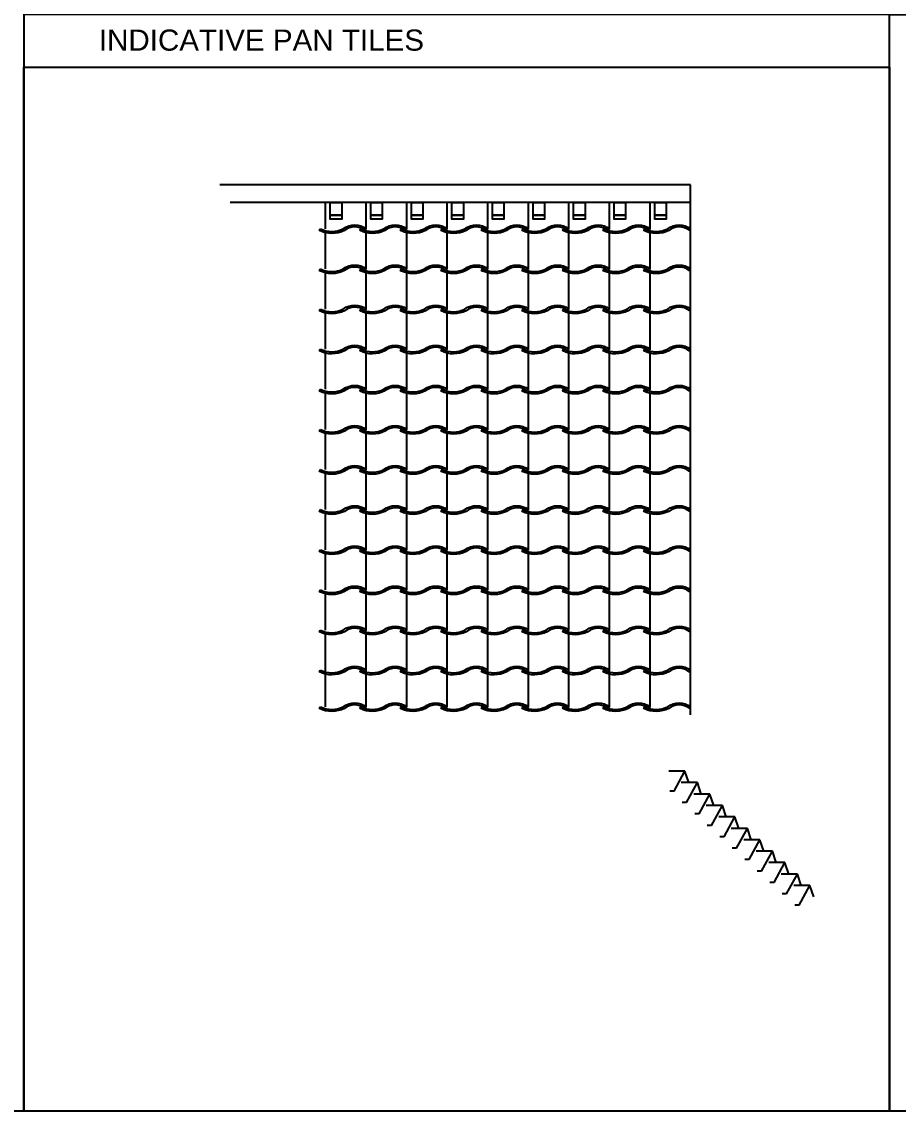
# Model space of a CAD drawing. Header units: millimetres. Extents: x 0 to 23312, y -3206 to 11448.
# Drawn here: x 13130 to 18101, y -3206 to 2972 of the extents above; entities that cross this region are included whole.
import ezdxf

# ---------------------------------------------------------------- set-up
doc = ezdxf.new("R2010")
doc.units = ezdxf.units.MM
doc.header["$LTSCALE"] = 10
doc.layers.add('40 - Detail Outline', color=142, linetype='Continuous')
doc.layers.add('41 - Detail', color=7, linetype='Continuous')
doc.styles.add('1-20', font='romans.shx', dxfattribs={"width": 0.8, "height": 40})

msp = doc.modelspace()

# ---------------------------------------------------------------- linework, layer by layer
at = {"layer": '40 - Detail Outline', "color": 9, "ltscale": 10}
for p, q in [((16923.764, 2047.878), (14253.227, 2047.878)), ((16923.764, -912.322), (16923.764, 2047.878)), ((16923.764, 1947.878), (14312.878, 1947.878))]:
    msp.add_line(p, q, dxfattribs=at)
at = {"layer": '40 - Detail Outline', "color": 251, "ltscale": 10}
for p, q in [((14853.764, 1798.358), (14853.764, 1947.878)), ((15083.764, 1798.358), (15083.764, 1947.878)), ((15313.764, 1798.358), (15313.764, 1947.878)), ((15543.764, 1798.358), (15543.764, 1947.878)), ((15773.764, 1798.358), (15773.764, 1947.878)), ((16003.764, 1798.358), (16003.764, 1947.878)), ((16233.764, 1798.358), (16233.764, 1947.878)), ((16463.764, 1798.358), (16463.764, 1947.878)), ((16693.764, 1798.358), (16693.764, 1947.878)), ((14853.764, 1570.791), (14853.764, 1775.575)), ((15083.764, 1570.791), (15083.764, 1775.575)), ((15313.764, 1570.791), (15313.764, 1775.575)), ((15543.764, 1570.791), (15543.764, 1775.575)), ((15773.764, 1570.791), (15773.764, 1775.575)), ((16003.764, 1570.791), (16003.764, 1775.575)), ((16233.764, 1570.791), (16233.764, 1775.575)), ((16463.764, 1570.791), (16463.764, 1775.575)), ((16693.764, 1570.791), (16693.764, 1775.575)), ((14853.764, 1343.223), (14853.764, 1548.007)), ((15083.764, 1343.223), (15083.764, 1548.007)), ((15313.764, 1343.223), (15313.764, 1548.007)), ((15543.764, 1343.223), (15543.764, 1548.007)), ((15773.764, 1343.223), (15773.764, 1548.007)), ((16003.764, 1343.223), (16003.764, 1548.007)), ((16233.764, 1343.223), (16233.764, 1548.007)), ((16463.764, 1343.223), (16463.764, 1548.007)), ((16693.764, 1343.223), (16693.764, 1548.007)), ((14853.764, 1115.656), (14853.764, 1320.44)), ((14853.764, 1115.656), (14853.764, 1320.44)), ((15083.764, 1115.656), (15083.764, 1320.44)), ((15083.764, 1115.656), (15083.764, 1320.44)), ((15313.764, 1115.656), (15313.764, 1320.44)), ((15313.764, 1115.656), (15313.764, 1320.44)), ((15543.764, 1115.656), (15543.764, 1320.44)), ((15543.764, 1115.656), (15543.764, 1320.44)), ((15773.764, 1115.656), (15773.764, 1320.44)), ((15773.764, 1115.656), (15773.764, 1320.44)), ((16003.764, 1115.656), (16003.764, 1320.44)), ((16003.764, 1115.656), (16003.764, 1320.44)), ((16233.764, 1115.656), (16233.764, 1320.44)), ((16233.764, 1115.656), (16233.764, 1320.44)), ((16463.764, 1115.656), (16463.764, 1320.44)), ((16463.764, 1115.656), (16463.764, 1320.44)), ((16693.764, 1115.656), (16693.764, 1320.44)), ((16693.764, 1115.656), (16693.764, 1320.44)), ((14853.764, 888.088), (14853.764, 1092.872)), ((15083.764, 888.088), (15083.764, 1092.872)), ((15313.764, 888.088), (15313.764, 1092.872)), ((15543.764, 888.088), (15543.764, 1092.872)), ((15773.764, 888.088), (15773.764, 1092.872)), ((16003.764, 888.088), (16003.764, 1092.872)), ((16233.764, 888.088), (16233.764, 1092.872)), ((16463.764, 888.088), (16463.764, 1092.872)), ((16693.764, 888.088), (16693.764, 1092.872)), ((14853.764, 660.521), (14853.764, 865.305)), ((15083.764, 660.521), (15083.764, 865.305)), ((15313.764, 660.521), (15313.764, 865.305)), ((15543.764, 660.521), (15543.764, 865.305)), ((15773.764, 660.521), (15773.764, 865.305)), ((16003.764, 660.521), (16003.764, 865.305)), ((16233.764, 660.521), (16233.764, 865.305)), ((16463.764, 660.521), (16463.764, 865.305)), ((16693.764, 660.521), (16693.764, 865.305)), ((14853.764, 432.954), (14853.764, 637.737)), ((15083.764, 432.954), (15083.764, 637.737)), ((15313.764, 432.954), (15313.764, 637.737)), ((15543.764, 432.954), (15543.764, 637.737)), ((15773.764, 432.954), (15773.764, 637.737)), ((16003.764, 432.954), (16003.764, 637.737)), ((16233.764, 432.954), (16233.764, 637.737)), ((16463.764, 432.954), (16463.764, 637.737)), ((16693.764, 432.954), (16693.764, 637.737)), ((14853.764, 205.386), (14853.764, 410.17)), ((15083.764, 205.386), (15083.764, 410.17)), ((15313.764, 205.386), (15313.764, 410.17)), ((15543.764, 205.386), (15543.764, 410.17)), ((15773.764, 205.386), (15773.764, 410.17)), ((16003.764, 205.386), (16003.764, 410.17)), ((16233.764, 205.386), (16233.764, 410.17)), ((16463.764, 205.386), (16463.764, 410.17)), ((16693.764, 205.386), (16693.764, 410.17)), ((14853.764, -22.181), (14853.764, 182.602)), ((15083.764, -22.181), (15083.764, 182.602)), ((15313.764, -22.181), (15313.764, 182.602)), ((15543.764, -22.181), (15543.764, 182.602)), ((15773.764, -22.181), (15773.764, 182.602)), ((16003.764, -22.181), (16003.764, 182.602)), ((16233.764, -22.181), (16233.764, 182.602)), ((16463.764, -22.181), (16463.764, 182.602)), ((16693.764, -22.181), (16693.764, 182.602)), ((14853.764, -249.749), (14853.764, -44.965)), ((15083.764, -249.749), (15083.764, -44.965)), ((15313.764, -249.749), (15313.764, -44.965)), ((15543.764, -249.749), (15543.764, -44.965)), ((15773.764, -249.749), (15773.764, -44.965)), ((16003.764, -249.749), (16003.764, -44.965)), ((16233.764, -249.749), (16233.764, -44.965)), ((16463.764, -249.749), (16463.764, -44.965)), ((16693.764, -249.749), (16693.764, -44.965)), ((14853.764, -477.316), (14853.764, -272.532)), ((15083.764, -477.316), (15083.764, -272.532)), ((15313.764, -477.316), (15313.764, -272.532)), ((15543.764, -477.316), (15543.764, -272.532)), ((15773.764, -477.316), (15773.764, -272.532)), ((16003.764, -477.316), (16003.764, -272.532)), ((16233.764, -477.316), (16233.764, -272.532)), ((16463.764, -477.316), (16463.764, -272.532)), ((16693.764, -477.316), (16693.764, -272.532)), ((14853.764, -704.884), (14853.764, -500.1)), ((15083.764, -704.884), (15083.764, -500.1)), ((15313.764, -704.884), (15313.764, -500.1)), ((15543.764, -704.884), (15543.764, -500.1)), ((15773.764, -704.884), (15773.764, -500.1)), ((16003.764, -704.884), (16003.764, -500.1)), ((16233.764, -704.884), (16233.764, -500.1)), ((16463.764, -704.884), (16463.764, -500.1)), ((16693.764, -704.884), (16693.764, -500.1)), ((14853.764, -912.322), (14853.764, -707.538)), ((15083.764, -912.322), (15083.764, -707.538)), ((15313.764, -912.322), (15313.764, -707.538)), ((15543.764, -912.322), (15543.764, -707.538)), ((15773.764, -912.322), (15773.764, -707.538)), ((16003.764, -912.322), (16003.764, -707.538)), ((16233.764, -912.322), (16233.764, -707.538)), ((16463.764, -912.322), (16463.764, -707.538)), ((16693.764, -912.322), (16693.764, -707.538))]:
    msp.add_line(p, q, dxfattribs=at)
at = {"layer": '40 - Detail Outline', "color": 7, "ltscale": 10}
msp.add_line((16923.764, -957.617), (16923.764, -912.322), dxfattribs=at)
at = {"layer": '40 - Detail Outline', "color": 3, "ltscale": 10}
for points in [[(0, 11147.776), (13142.58, 11147.776), (13142.58, -3206.341), (0, -3206.341)], [(18051.306, 3014.361), (23129.926, 3014.361), (23129.926, -3206.341), (18051.306, -3206.341)]]:
    msp.add_lwpolyline(points, close=True, dxfattribs=at)
at = {"layer": '40 - Detail Outline', "color": 251, "ltscale": 10}
for points in [[(14879.941, 1947.878), (14945.23, 1947.878), (14945.23, 1875.373), (14879.941, 1875.373)], [(15109.941, 1947.878), (15175.23, 1947.878), (15175.23, 1875.373), (15109.941, 1875.373)], [(15339.941, 1947.878), (15405.23, 1947.878), (15405.23, 1875.373), (15339.941, 1875.373)], [(15569.941, 1947.878), (15635.23, 1947.878), (15635.23, 1875.373), (15569.941, 1875.373)], [(15799.941, 1947.878), (15865.23, 1947.878), (15865.23, 1875.373), (15799.941, 1875.373)], [(16029.941, 1947.878), (16095.23, 1947.878), (16095.23, 1875.373), (16029.941, 1875.373)], [(16259.941, 1947.878), (16325.23, 1947.878), (16325.23, 1875.373), (16259.941, 1875.373)], [(16489.941, 1947.878), (16555.23, 1947.878), (16555.23, 1875.373), (16489.941, 1875.373)], [(16719.941, 1947.878), (16785.23, 1947.878), (16785.23, 1875.373), (16719.941, 1875.373)], [(14879.941, 1875.373), (14945.23, 1875.373), (14945.23, 1853.202), (14879.941, 1853.202)], [(15109.941, 1875.373), (15175.23, 1875.373), (15175.23, 1853.202), (15109.941, 1853.202)], [(15339.941, 1875.373), (15405.23, 1875.373), (15405.23, 1853.202), (15339.941, 1853.202)], [(15569.941, 1875.373), (15635.23, 1875.373), (15635.23, 1853.202), (15569.941, 1853.202)], [(15799.941, 1875.373), (15865.23, 1875.373), (15865.23, 1853.202), (15799.941, 1853.202)], [(16029.941, 1875.373), (16095.23, 1875.373), (16095.23, 1853.202), (16029.941, 1853.202)], [(16259.941, 1875.373), (16325.23, 1875.373), (16325.23, 1853.202), (16259.941, 1853.202)], [(16489.941, 1875.373), (16555.23, 1875.373), (16555.23, 1853.202), (16489.941, 1853.202)], [(16719.941, 1875.373), (16785.23, 1875.373), (16785.23, 1853.202), (16719.941, 1853.202)]]:
    msp.add_lwpolyline(points, close=True, dxfattribs=at)
at = {"layer": '40 - Detail Outline', "color": 252, "ltscale": 10}
for points in [[(14823.729, 1798.358, 0.23380075), (14953.706, 1798.358, -0.34034722), (15083.764, 1798.358), (15076.127, 1789.758, 0.34035415), (14960.261, 1788.777, -0.23651638), (14818.63, 1788.049)], [(15053.729, 1798.358, 0.23380075), (15183.706, 1798.358, -0.34034722), (15313.764, 1798.358), (15306.127, 1789.758, 0.34035415), (15190.261, 1788.777, -0.23651638), (15048.63, 1788.049)], [(15283.729, 1798.358, 0.23380075), (15413.706, 1798.358, -0.34034722), (15543.764, 1798.358), (15536.127, 1789.758, 0.34035415), (15420.261, 1788.777, -0.23651638), (15278.63, 1788.049)], [(15513.729, 1798.358, 0.23380075), (15643.706, 1798.358, -0.34034722), (15773.764, 1798.358), (15766.127, 1789.758, 0.34035415), (15650.261, 1788.777, -0.23651638), (15508.63, 1788.049)], [(15743.729, 1798.358, 0.23380075), (15873.706, 1798.358, -0.34034722), (16003.764, 1798.358), (15996.127, 1789.758, 0.34035415), (15880.261, 1788.777, -0.23651638), (15738.63, 1788.049)], [(15973.729, 1798.358, 0.23380075), (16103.706, 1798.358, -0.34034722), (16233.764, 1798.358), (16226.127, 1789.758, 0.34035415), (16110.261, 1788.777, -0.23651638), (15968.63, 1788.049)], [(16203.729, 1798.358, 0.23380075), (16333.706, 1798.358, -0.34034722), (16463.764, 1798.358), (16456.127, 1789.758, 0.34035415), (16340.261, 1788.777, -0.23651638), (16198.63, 1788.049)], [(16433.729, 1798.358, 0.23380075), (16563.706, 1798.358, -0.34034722), (16693.764, 1798.358), (16686.127, 1789.758, 0.34035415), (16570.261, 1788.777, -0.23651638), (16428.63, 1788.049)], [(16663.729, 1798.358, 0.23380075), (16793.706, 1798.358, -0.34034722), (16923.764, 1798.358), (16916.127, 1789.758, 0.34035415), (16800.261, 1788.777, -0.23651638), (16658.63, 1788.049)], [(14823.729, 1570.791, 0.23380075), (14953.706, 1570.791, -0.34034722), (15083.764, 1570.791), (15076.127, 1562.19, 0.34035415), (14960.261, 1561.21, -0.23651638), (14818.63, 1560.481)], [(15053.729, 1570.791, 0.23380075), (15183.706, 1570.791, -0.34034722), (15313.764, 1570.791), (15306.127, 1562.19, 0.34035415), (15190.261, 1561.21, -0.23651638), (15048.63, 1560.481)], [(15283.729, 1570.791, 0.23380075), (15413.706, 1570.791, -0.34034722), (15543.764, 1570.791), (15536.127, 1562.19, 0.34035415), (15420.261, 1561.21, -0.23651638), (15278.63, 1560.481)], [(15513.729, 1570.791, 0.23380075), (15643.706, 1570.791, -0.34034722), (15773.764, 1570.791), (15766.127, 1562.19, 0.34035415), (15650.261, 1561.21, -0.23651638), (15508.63, 1560.481)], [(15743.729, 1570.791, 0.23380075), (15873.706, 1570.791, -0.34034722), (16003.764, 1570.791), (15996.127, 1562.19, 0.34035415), (15880.261, 1561.21, -0.23651638), (15738.63, 1560.481)], [(15973.729, 1570.791, 0.23380075), (16103.706, 1570.791, -0.34034722), (16233.764, 1570.791), (16226.127, 1562.19, 0.34035415), (16110.261, 1561.21, -0.23651638), (15968.63, 1560.481)], [(16203.729, 1570.791, 0.23380075), (16333.706, 1570.791, -0.34034722), (16463.764, 1570.791), (16456.127, 1562.19, 0.34035415), (16340.261, 1561.21, -0.23651638), (16198.63, 1560.481)], [(16433.729, 1570.791, 0.23380075), (16563.706, 1570.791, -0.34034722), (16693.764, 1570.791), (16686.127, 1562.19, 0.34035415), (16570.261, 1561.21, -0.23651638), (16428.63, 1560.481)], [(16663.729, 1570.791, 0.23380075), (16793.706, 1570.791, -0.34034722), (16923.764, 1570.791), (16916.127, 1562.19, 0.34035415), (16800.261, 1561.21, -0.23651638), (16658.63, 1560.481)], [(14823.729, 1343.223, 0.23380075), (14953.706, 1343.223, -0.34034722), (15083.764, 1343.223), (15076.127, 1334.623, 0.34035415), (14960.261, 1333.643, -0.23651638), (14818.63, 1332.914)], [(15053.729, 1343.223, 0.23380075), (15183.706, 1343.223, -0.34034722), (15313.764, 1343.223), (15306.127, 1334.623, 0.34035415), (15190.261, 1333.643, -0.23651638), (15048.63, 1332.914)], [(15283.729, 1343.223, 0.23380075), (15413.706, 1343.223, -0.34034722), (15543.764, 1343.223), (15536.127, 1334.623, 0.34035415), (15420.261, 1333.643, -0.23651638), (15278.63, 1332.914)], [(15513.729, 1343.223, 0.23380075), (15643.706, 1343.223, -0.34034722), (15773.764, 1343.223), (15766.127, 1334.623, 0.34035415), (15650.261, 1333.643, -0.23651638), (15508.63, 1332.914)], [(15743.729, 1343.223, 0.23380075), (15873.706, 1343.223, -0.34034722), (16003.764, 1343.223), (15996.127, 1334.623, 0.34035415), (15880.261, 1333.643, -0.23651638), (15738.63, 1332.914)], [(15973.729, 1343.223, 0.23380075), (16103.706, 1343.223, -0.34034722), (16233.764, 1343.223), (16226.127, 1334.623, 0.34035415), (16110.261, 1333.643, -0.23651638), (15968.63, 1332.914)], [(16203.729, 1343.223, 0.23380075), (16333.706, 1343.223, -0.34034722), (16463.764, 1343.223), (16456.127, 1334.623, 0.34035415), (16340.261, 1333.643, -0.23651638), (16198.63, 1332.914)], [(16433.729, 1343.223, 0.23380075), (16563.706, 1343.223, -0.34034722), (16693.764, 1343.223), (16686.127, 1334.623, 0.34035415), (16570.261, 1333.643, -0.23651638), (16428.63, 1332.914)], [(16663.729, 1343.223, 0.23380075), (16793.706, 1343.223, -0.34034722), (16923.764, 1343.223), (16916.127, 1334.623, 0.34035415), (16800.261, 1333.643, -0.23651638), (16658.63, 1332.914)], [(14823.729, 1115.656, 0.23380075), (14953.706, 1115.656, -0.34034722), (15083.764, 1115.656), (15076.127, 1107.055, 0.34035415), (14960.261, 1106.075, -0.23651638), (14818.63, 1105.346)], [(15053.729, 1115.656, 0.23380075), (15183.706, 1115.656, -0.34034722), (15313.764, 1115.656), (15306.127, 1107.055, 0.34035415), (15190.261, 1106.075, -0.23651638), (15048.63, 1105.346)], [(15283.729, 1115.656, 0.23380075), (15413.706, 1115.656, -0.34034722), (15543.764, 1115.656), (15536.127, 1107.055, 0.34035415), (15420.261, 1106.075, -0.23651638), (15278.63, 1105.346)], [(15513.729, 1115.656, 0.23380075), (15643.706, 1115.656, -0.34034722), (15773.764, 1115.656), (15766.127, 1107.055, 0.34035415), (15650.261, 1106.075, -0.23651638), (15508.63, 1105.346)], [(15743.729, 1115.656, 0.23380075), (15873.706, 1115.656, -0.34034722), (16003.764, 1115.656), (15996.127, 1107.055, 0.34035415), (15880.261, 1106.075, -0.23651638), (15738.63, 1105.346)], [(15973.729, 1115.656, 0.23380075), (16103.706, 1115.656, -0.34034722), (16233.764, 1115.656), (16226.127, 1107.055, 0.34035415), (16110.261, 1106.075, -0.23651638), (15968.63, 1105.346)], [(16203.729, 1115.656, 0.23380075), (16333.706, 1115.656, -0.34034722), (16463.764, 1115.656), (16456.127, 1107.055, 0.34035415), (16340.261, 1106.075, -0.23651638), (16198.63, 1105.346)], [(16433.729, 1115.656, 0.23380075), (16563.706, 1115.656, -0.34034722), (16693.764, 1115.656), (16686.127, 1107.055, 0.34035415), (16570.261, 1106.075, -0.23651638), (16428.63, 1105.346)], [(16663.729, 1115.656, 0.23380075), (16793.706, 1115.656, -0.34034722), (16923.764, 1115.656), (16916.127, 1107.055, 0.34035415), (16800.261, 1106.075, -0.23651638), (16658.63, 1105.346)], [(14823.729, 888.088, 0.23380075), (14953.706, 888.088, -0.34034722), (15083.764, 888.088), (15076.127, 879.488, 0.34035415), (14960.261, 878.508, -0.23651638), (14818.63, 877.779)], [(15053.729, 888.088, 0.23380075), (15183.706, 888.088, -0.34034722), (15313.764, 888.088), (15306.127, 879.488, 0.34035415), (15190.261, 878.508, -0.23651638), (15048.63, 877.779)], [(15283.729, 888.088, 0.23380075), (15413.706, 888.088, -0.34034722), (15543.764, 888.088), (15536.127, 879.488, 0.34035415), (15420.261, 878.508, -0.23651638), (15278.63, 877.779)], [(15513.729, 888.088, 0.23380075), (15643.706, 888.088, -0.34034722), (15773.764, 888.088), (15766.127, 879.488, 0.34035415), (15650.261, 878.508, -0.23651638), (15508.63, 877.779)], [(15743.729, 888.088, 0.23380075), (15873.706, 888.088, -0.34034722), (16003.764, 888.088), (15996.127, 879.488, 0.34035415), (15880.261, 878.508, -0.23651638), (15738.63, 877.779)], [(15973.729, 888.088, 0.23380075), (16103.706, 888.088, -0.34034722), (16233.764, 888.088), (16226.127, 879.488, 0.34035415), (16110.261, 878.508, -0.23651638), (15968.63, 877.779)], [(16203.729, 888.088, 0.23380075), (16333.706, 888.088, -0.34034722), (16463.764, 888.088), (16456.127, 879.488, 0.34035415), (16340.261, 878.508, -0.23651638), (16198.63, 877.779)], [(16433.729, 888.088, 0.23380075), (16563.706, 888.088, -0.34034722), (16693.764, 888.088), (16686.127, 879.488, 0.34035415), (16570.261, 878.508, -0.23651638), (16428.63, 877.779)], [(16663.729, 888.088, 0.23380075), (16793.706, 888.088, -0.34034722), (16923.764, 888.088), (16916.127, 879.488, 0.34035415), (16800.261, 878.508, -0.23651638), (16658.63, 877.779)], [(14823.729, 660.521, 0.23380075), (14953.706, 660.521, -0.34034722), (15083.764, 660.521), (15076.127, 651.92, 0.34035415), (14960.261, 650.94, -0.23651638), (14818.63, 650.211)], [(15053.729, 660.521, 0.23380075), (15183.706, 660.521, -0.34034722), (15313.764, 660.521), (15306.127, 651.92, 0.34035415), (15190.261, 650.94, -0.23651638), (15048.63, 650.211)], [(15283.729, 660.521, 0.23380075), (15413.706, 660.521, -0.34034722), (15543.764, 660.521), (15536.127, 651.92, 0.34035415), (15420.261, 650.94, -0.23651638), (15278.63, 650.211)], [(15513.729, 660.521, 0.23380075), (15643.706, 660.521, -0.34034722), (15773.764, 660.521), (15766.127, 651.92, 0.34035415), (15650.261, 650.94, -0.23651638), (15508.63, 650.211)], [(15743.729, 660.521, 0.23380075), (15873.706, 660.521, -0.34034722), (16003.764, 660.521), (15996.127, 651.92, 0.34035415), (15880.261, 650.94, -0.23651638), (15738.63, 650.211)], [(15973.729, 660.521, 0.23380075), (16103.706, 660.521, -0.34034722), (16233.764, 660.521), (16226.127, 651.92, 0.34035415), (16110.261, 650.94, -0.23651638), (15968.63, 650.211)], [(16203.729, 660.521, 0.23380075), (16333.706, 660.521, -0.34034722), (16463.764, 660.521), (16456.127, 651.92, 0.34035415), (16340.261, 650.94, -0.23651638), (16198.63, 650.211)], [(16433.729, 660.521, 0.23380075), (16563.706, 660.521, -0.34034722), (16693.764, 660.521), (16686.127, 651.92, 0.34035415), (16570.261, 650.94, -0.23651638), (16428.63, 650.211)], [(16663.729, 660.521, 0.23380075), (16793.706, 660.521, -0.34034722), (16923.764, 660.521), (16916.127, 651.92, 0.34035415), (16800.261, 650.94, -0.23651638), (16658.63, 650.211)], [(14823.729, 432.954, 0.23380075), (14953.706, 432.954, -0.34034722), (15083.764, 432.954), (15076.127, 424.353, 0.34035415), (14960.261, 423.373, -0.23651638), (14818.63, 422.644)], [(15053.729, 432.954, 0.23380075), (15183.706, 432.954, -0.34034722), (15313.764, 432.954), (15306.127, 424.353, 0.34035415), (15190.261, 423.373, -0.23651638), (15048.63, 422.644)], [(15283.729, 432.954, 0.23380075), (15413.706, 432.954, -0.34034722), (15543.764, 432.954), (15536.127, 424.353, 0.34035415), (15420.261, 423.373, -0.23651638), (15278.63, 422.644)], [(15513.729, 432.954, 0.23380075), (15643.706, 432.954, -0.34034722), (15773.764, 432.954), (15766.127, 424.353, 0.34035415), (15650.261, 423.373, -0.23651638), (15508.63, 422.644)], [(15743.729, 432.954, 0.23380075), (15873.706, 432.954, -0.34034722), (16003.764, 432.954), (15996.127, 424.353, 0.34035415), (15880.261, 423.373, -0.23651638), (15738.63, 422.644)], [(15973.729, 432.954, 0.23380075), (16103.706, 432.954, -0.34034722), (16233.764, 432.954), (16226.127, 424.353, 0.34035415), (16110.261, 423.373, -0.23651638), (15968.63, 422.644)], [(16203.729, 432.954, 0.23380075), (16333.706, 432.954, -0.34034722), (16463.764, 432.954), (16456.127, 424.353, 0.34035415), (16340.261, 423.373, -0.23651638), (16198.63, 422.644)], [(16433.729, 432.954, 0.23380075), (16563.706, 432.954, -0.34034722), (16693.764, 432.954), (16686.127, 424.353, 0.34035415), (16570.261, 423.373, -0.23651638), (16428.63, 422.644)], [(16663.729, 432.954, 0.23380075), (16793.706, 432.954, -0.34034722), (16923.764, 432.954), (16916.127, 424.353, 0.34035415), (16800.261, 423.373, -0.23651638), (16658.63, 422.644)], [(14823.729, 205.386, 0.23380075), (14953.706, 205.386, -0.34034722), (15083.764, 205.386), (15076.127, 196.785, 0.34035415), (14960.261, 195.805, -0.23651638), (14818.63, 195.076)], [(15053.729, 205.386, 0.23380075), (15183.706, 205.386, -0.34034722), (15313.764, 205.386), (15306.127, 196.785, 0.34035415), (15190.261, 195.805, -0.23651638), (15048.63, 195.076)], [(15283.729, 205.386, 0.23380075), (15413.706, 205.386, -0.34034722), (15543.764, 205.386), (15536.127, 196.785, 0.34035415), (15420.261, 195.805, -0.23651638), (15278.63, 195.076)], [(15513.729, 205.386, 0.23380075), (15643.706, 205.386, -0.34034722), (15773.764, 205.386), (15766.127, 196.785, 0.34035415), (15650.261, 195.805, -0.23651638), (15508.63, 195.076)], [(15743.729, 205.386, 0.23380075), (15873.706, 205.386, -0.34034722), (16003.764, 205.386), (15996.127, 196.785, 0.34035415), (15880.261, 195.805, -0.23651638), (15738.63, 195.076)], [(15973.729, 205.386, 0.23380075), (16103.706, 205.386, -0.34034722), (16233.764, 205.386), (16226.127, 196.785, 0.34035415), (16110.261, 195.805, -0.23651638), (15968.63, 195.076)], [(16203.729, 205.386, 0.23380075), (16333.706, 205.386, -0.34034722), (16463.764, 205.386), (16456.127, 196.785, 0.34035415), (16340.261, 195.805, -0.23651638), (16198.63, 195.076)], [(16433.729, 205.386, 0.23380075), (16563.706, 205.386, -0.34034722), (16693.764, 205.386), (16686.127, 196.785, 0.34035415), (16570.261, 195.805, -0.23651638), (16428.63, 195.076)], [(16663.729, 205.386, 0.23380075), (16793.706, 205.386, -0.34034722), (16923.764, 205.386), (16916.127, 196.785, 0.34035415), (16800.261, 195.805, -0.23651638), (16658.63, 195.076)], [(14823.729, -22.181, 0.23380075), (14953.706, -22.181, -0.34034722), (15083.764, -22.181), (15076.127, -30.782, 0.34035415), (14960.261, -31.762, -0.23651638), (14818.63, -32.491)], [(15053.729, -22.181, 0.23380075), (15183.706, -22.181, -0.34034722), (15313.764, -22.181), (15306.127, -30.782, 0.34035415), (15190.261, -31.762, -0.23651638), (15048.63, -32.491)], [(15283.729, -22.181, 0.23380075), (15413.706, -22.181, -0.34034722), (15543.764, -22.181), (15536.127, -30.782, 0.34035415), (15420.261, -31.762, -0.23651638), (15278.63, -32.491)], [(15513.729, -22.181, 0.23380075), (15643.706, -22.181, -0.34034722), (15773.764, -22.181), (15766.127, -30.782, 0.34035415), (15650.261, -31.762, -0.23651638), (15508.63, -32.491)], [(15743.729, -22.181, 0.23380075), (15873.706, -22.181, -0.34034722), (16003.764, -22.181), (15996.127, -30.782, 0.34035415), (15880.261, -31.762, -0.23651638), (15738.63, -32.491)], [(15973.729, -22.181, 0.23380075), (16103.706, -22.181, -0.34034722), (16233.764, -22.181), (16226.127, -30.782, 0.34035415), (16110.261, -31.762, -0.23651638), (15968.63, -32.491)], [(16203.729, -22.181, 0.23380075), (16333.706, -22.181, -0.34034722), (16463.764, -22.181), (16456.127, -30.782, 0.34035415), (16340.261, -31.762, -0.23651638), (16198.63, -32.491)], [(16433.729, -22.181, 0.23380075), (16563.706, -22.181, -0.34034722), (16693.764, -22.181), (16686.127, -30.782, 0.34035415), (16570.261, -31.762, -0.23651638), (16428.63, -32.491)], [(16663.729, -22.181, 0.23380075), (16793.706, -22.181, -0.34034722), (16923.764, -22.181), (16916.127, -30.782, 0.34035415), (16800.261, -31.762, -0.23651638), (16658.63, -32.491)], [(14823.729, -249.749, 0.23380075), (14953.706, -249.749, -0.34034722), (15083.764, -249.749), (15076.127, -258.349, 0.34035415), (14960.261, -259.33, -0.23651638), (14818.63, -260.059)], [(15053.729, -249.749, 0.23380075), (15183.706, -249.749, -0.34034722), (15313.764, -249.749), (15306.127, -258.349, 0.34035415), (15190.261, -259.33, -0.23651638), (15048.63, -260.059)], [(15283.729, -249.749, 0.23380075), (15413.706, -249.749, -0.34034722), (15543.764, -249.749), (15536.127, -258.349, 0.34035415), (15420.261, -259.33, -0.23651638), (15278.63, -260.059)], [(15513.729, -249.749, 0.23380075), (15643.706, -249.749, -0.34034722), (15773.764, -249.749), (15766.127, -258.349, 0.34035415), (15650.261, -259.33, -0.23651638), (15508.63, -260.059)], [(15743.729, -249.749, 0.23380075), (15873.706, -249.749, -0.34034722), (16003.764, -249.749), (15996.127, -258.349, 0.34035415), (15880.261, -259.33, -0.23651638), (15738.63, -260.059)], [(15973.729, -249.749, 0.23380075), (16103.706, -249.749, -0.34034722), (16233.764, -249.749), (16226.127, -258.349, 0.34035415), (16110.261, -259.33, -0.23651638), (15968.63, -260.059)], [(16203.729, -249.749, 0.23380075), (16333.706, -249.749, -0.34034722), (16463.764, -249.749), (16456.127, -258.349, 0.34035415), (16340.261, -259.33, -0.23651638), (16198.63, -260.059)], [(16433.729, -249.749, 0.23380075), (16563.706, -249.749, -0.34034722), (16693.764, -249.749), (16686.127, -258.349, 0.34035415), (16570.261, -259.33, -0.23651638), (16428.63, -260.059)], [(16663.729, -249.749, 0.23380075), (16793.706, -249.749, -0.34034722), (16923.764, -249.749), (16916.127, -258.349, 0.34035415), (16800.261, -259.33, -0.23651638), (16658.63, -260.059)], [(14823.729, -477.316, 0.23380075), (14953.706, -477.316, -0.34034722), (15083.764, -477.316), (15076.127, -485.917, 0.34035415), (14960.261, -486.897, -0.23651638), (14818.63, -487.626)], [(15053.729, -477.316, 0.23380075), (15183.706, -477.316, -0.34034722), (15313.764, -477.316), (15306.127, -485.917, 0.34035415), (15190.261, -486.897, -0.23651638), (15048.63, -487.626)], [(15283.729, -477.316, 0.23380075), (15413.706, -477.316, -0.34034722), (15543.764, -477.316), (15536.127, -485.917, 0.34035415), (15420.261, -486.897, -0.23651638), (15278.63, -487.626)], [(15513.729, -477.316, 0.23380075), (15643.706, -477.316, -0.34034722), (15773.764, -477.316), (15766.127, -485.917, 0.34035415), (15650.261, -486.897, -0.23651638), (15508.63, -487.626)], [(15743.729, -477.316, 0.23380075), (15873.706, -477.316, -0.34034722), (16003.764, -477.316), (15996.127, -485.917, 0.34035415), (15880.261, -486.897, -0.23651638), (15738.63, -487.626)], [(15973.729, -477.316, 0.23380075), (16103.706, -477.316, -0.34034722), (16233.764, -477.316), (16226.127, -485.917, 0.34035415), (16110.261, -486.897, -0.23651638), (15968.63, -487.626)], [(16203.729, -477.316, 0.23380075), (16333.706, -477.316, -0.34034722), (16463.764, -477.316), (16456.127, -485.917, 0.34035415), (16340.261, -486.897, -0.23651638), (16198.63, -487.626)], [(16433.729, -477.316, 0.23380075), (16563.706, -477.316, -0.34034722), (16693.764, -477.316), (16686.127, -485.917, 0.34035415), (16570.261, -486.897, -0.23651638), (16428.63, -487.626)], [(16663.729, -477.316, 0.23380075), (16793.706, -477.316, -0.34034722), (16923.764, -477.316), (16916.127, -485.917, 0.34035415), (16800.261, -486.897, -0.23651638), (16658.63, -487.626)], [(14823.729, -704.884, 0.23380075), (14953.706, -704.884, -0.34034722), (15083.764, -704.884), (15076.127, -713.484, 0.34035415), (14960.261, -714.465, -0.23651638), (14818.63, -715.193)], [(15053.729, -704.884, 0.23380075), (15183.706, -704.884, -0.34034722), (15313.764, -704.884), (15306.127, -713.484, 0.34035415), (15190.261, -714.465, -0.23651638), (15048.63, -715.193)], [(15283.729, -704.884, 0.23380075), (15413.706, -704.884, -0.34034722), (15543.764, -704.884), (15536.127, -713.484, 0.34035415), (15420.261, -714.465, -0.23651638), (15278.63, -715.193)], [(15513.729, -704.884, 0.23380075), (15643.706, -704.884, -0.34034722), (15773.764, -704.884), (15766.127, -713.484, 0.34035415), (15650.261, -714.465, -0.23651638), (15508.63, -715.193)], [(15743.729, -704.884, 0.23380075), (15873.706, -704.884, -0.34034722), (16003.764, -704.884), (15996.127, -713.484, 0.34035415), (15880.261, -714.465, -0.23651638), (15738.63, -715.193)], [(15973.729, -704.884, 0.23380075), (16103.706, -704.884, -0.34034722), (16233.764, -704.884), (16226.127, -713.484, 0.34035415), (16110.261, -714.465, -0.23651638), (15968.63, -715.193)], [(16203.729, -704.884, 0.23380075), (16333.706, -704.884, -0.34034722), (16463.764, -704.884), (16456.127, -713.484, 0.34035415), (16340.261, -714.465, -0.23651638), (16198.63, -715.193)], [(16433.729, -704.884, 0.23380075), (16563.706, -704.884, -0.34034722), (16693.764, -704.884), (16686.127, -713.484, 0.34035415), (16570.261, -714.465, -0.23651638), (16428.63, -715.193)], [(16663.729, -704.884, 0.23380075), (16793.706, -704.884, -0.34034722), (16923.764, -704.884), (16916.127, -713.484, 0.34035415), (16800.261, -714.465, -0.23651638), (16658.63, -715.193)], [(14823.729, -912.322, 0.23380075), (14953.706, -912.322, -0.34034722), (15083.764, -912.322), (15076.127, -920.922, 0.34035415), (14960.261, -921.902, -0.23651638), (14818.63, -922.631)], [(15053.729, -912.322, 0.23380075), (15183.706, -912.322, -0.34034722), (15313.764, -912.322), (15306.127, -920.922, 0.34035415), (15190.261, -921.902, -0.23651638), (15048.63, -922.631)], [(15283.729, -912.322, 0.23380075), (15413.706, -912.322, -0.34034722), (15543.764, -912.322), (15536.127, -920.922, 0.34035415), (15420.261, -921.902, -0.23651638), (15278.63, -922.631)], [(15513.729, -912.322, 0.23380075), (15643.706, -912.322, -0.34034722), (15773.764, -912.322), (15766.127, -920.922, 0.34035415), (15650.261, -921.902, -0.23651638), (15508.63, -922.631)], [(15743.729, -912.322, 0.23380075), (15873.706, -912.322, -0.34034722), (16003.764, -912.322), (15996.127, -920.922, 0.34035415), (15880.261, -921.902, -0.23651638), (15738.63, -922.631)], [(15973.729, -912.322, 0.23380075), (16103.706, -912.322, -0.34034722), (16233.764, -912.322), (16226.127, -920.922, 0.34035415), (16110.261, -921.902, -0.23651638), (15968.63, -922.631)], [(16203.729, -912.322, 0.23380075), (16333.706, -912.322, -0.34034722), (16463.764, -912.322), (16456.127, -920.922, 0.34035415), (16340.261, -921.902, -0.23651638), (16198.63, -922.631)], [(16433.729, -912.322, 0.23380075), (16563.706, -912.322, -0.34034722), (16693.764, -912.322), (16686.127, -920.922, 0.34035415), (16570.261, -921.902, -0.23651638), (16428.63, -922.631)], [(16663.729, -912.322, 0.23380075), (16793.706, -912.322, -0.34034722), (16923.764, -912.322), (16916.127, -920.922, 0.34035415), (16800.261, -921.902, -0.23651638), (16658.63, -922.631)]]:
    msp.add_lwpolyline(points, format="xyb", close=True, dxfattribs=at)
at = {"layer": '40 - Detail Outline', "color": 251, "ltscale": 10}
for points in [[(16891.661, -1278.161), (16800.186, -1278.161)], [(16830.332, -1390.612), (16891.661, -1278.161)], [(16913.602, -1342.968), (16891.661, -1278.161)], [(16962.563, -1342.968), (16871.087, -1342.968)], [(16901.233, -1455.419), (16962.563, -1342.968)], [(16984.504, -1407.775), (16962.563, -1342.968)], [(16830.332, -1390.612), (16805.332, -1390.612)], [(17033.464, -1407.775), (16941.989, -1407.775)], [(16972.135, -1520.226), (17033.464, -1407.775)], [(17055.406, -1472.581), (17033.464, -1407.775)], [(16901.233, -1455.419), (16876.233, -1455.419)], [(17104.366, -1472.581), (17012.89, -1472.581)], [(17043.036, -1585.032), (17104.366, -1472.581)], [(17126.307, -1537.388), (17104.366, -1472.581)], [(16972.135, -1520.226), (16947.135, -1520.226)], [(17175.267, -1537.388), (17083.792, -1537.388)], [(17113.938, -1649.839), (17175.267, -1537.388)], [(17197.209, -1602.195), (17175.267, -1537.388)], [(17043.036, -1585.032), (17018.036, -1585.032)], [(17246.169, -1602.195), (17154.693, -1602.195)], [(17184.84, -1714.646), (17246.169, -1602.195)], [(17268.11, -1667.002), (17246.169, -1602.195)], [(17113.938, -1649.839), (17088.938, -1649.839)], [(17317.07, -1667.002), (17225.595, -1667.002)], [(17255.741, -1779.453), (17317.07, -1667.002)], [(17339.012, -1731.808), (17317.07, -1667.002)], [(17184.84, -1714.646), (17159.84, -1714.646)], [(17255.741, -1779.453), (17230.741, -1779.453)], [(17387.972, -1731.808), (17296.497, -1731.808)], [(17326.643, -1844.259), (17387.972, -1731.808)], [(17409.913, -1796.615), (17387.972, -1731.808)], [(17326.643, -1844.259), (17301.643, -1844.259)], [(17458.874, -1796.615), (17367.398, -1796.615)], [(17397.544, -1909.066), (17458.874, -1796.615)], [(17480.815, -1861.422), (17458.874, -1796.615)], [(17397.544, -1909.066), (17372.544, -1909.066)], [(17529.775, -1861.422), (17438.3, -1861.422)], [(17468.446, -1973.873), (17529.775, -1861.422)], [(17551.717, -1926.229), (17529.775, -1861.422)], [(17468.446, -1973.873), (17443.446, -1973.873)], [(17600.677, -1926.229), (17509.201, -1926.229)], [(17539.348, -2038.679), (17600.677, -1926.229)], [(17622.618, -1991.035), (17600.677, -1926.229)], [(17539.348, -2038.679), (17514.348, -2038.679)]]:
    msp.add_lwpolyline(points, dxfattribs=at)
at = {"layer": '41 - Detail', "color": 3}
for points in [[(13142.58, 2714.361), (18051.306, 2714.361), (18051.306, 3014.361), (13142.58, 3014.361)], [(13142.58, 2714.361), (18051.306, 2714.361), (18051.306, -3206.341), (13142.58, -3206.341)]]:
    msp.add_lwpolyline(points, close=True, dxfattribs=at)

# ---------------------------------------------------------------- texts
at = {"layer": '41 - Detail', "color": 3, "insert": (14489.471, 2867.615), "char_height": 120, "width": 5616.64438, "attachment_point": 5, "style": '1-20'}
msp.add_mtext('\\A1;{\\fArial|b0|i0|c0|p34;\\W1;INDICATIVE PAN TILES}', dxfattribs=at)

doc.saveas('drawing.dxf')
